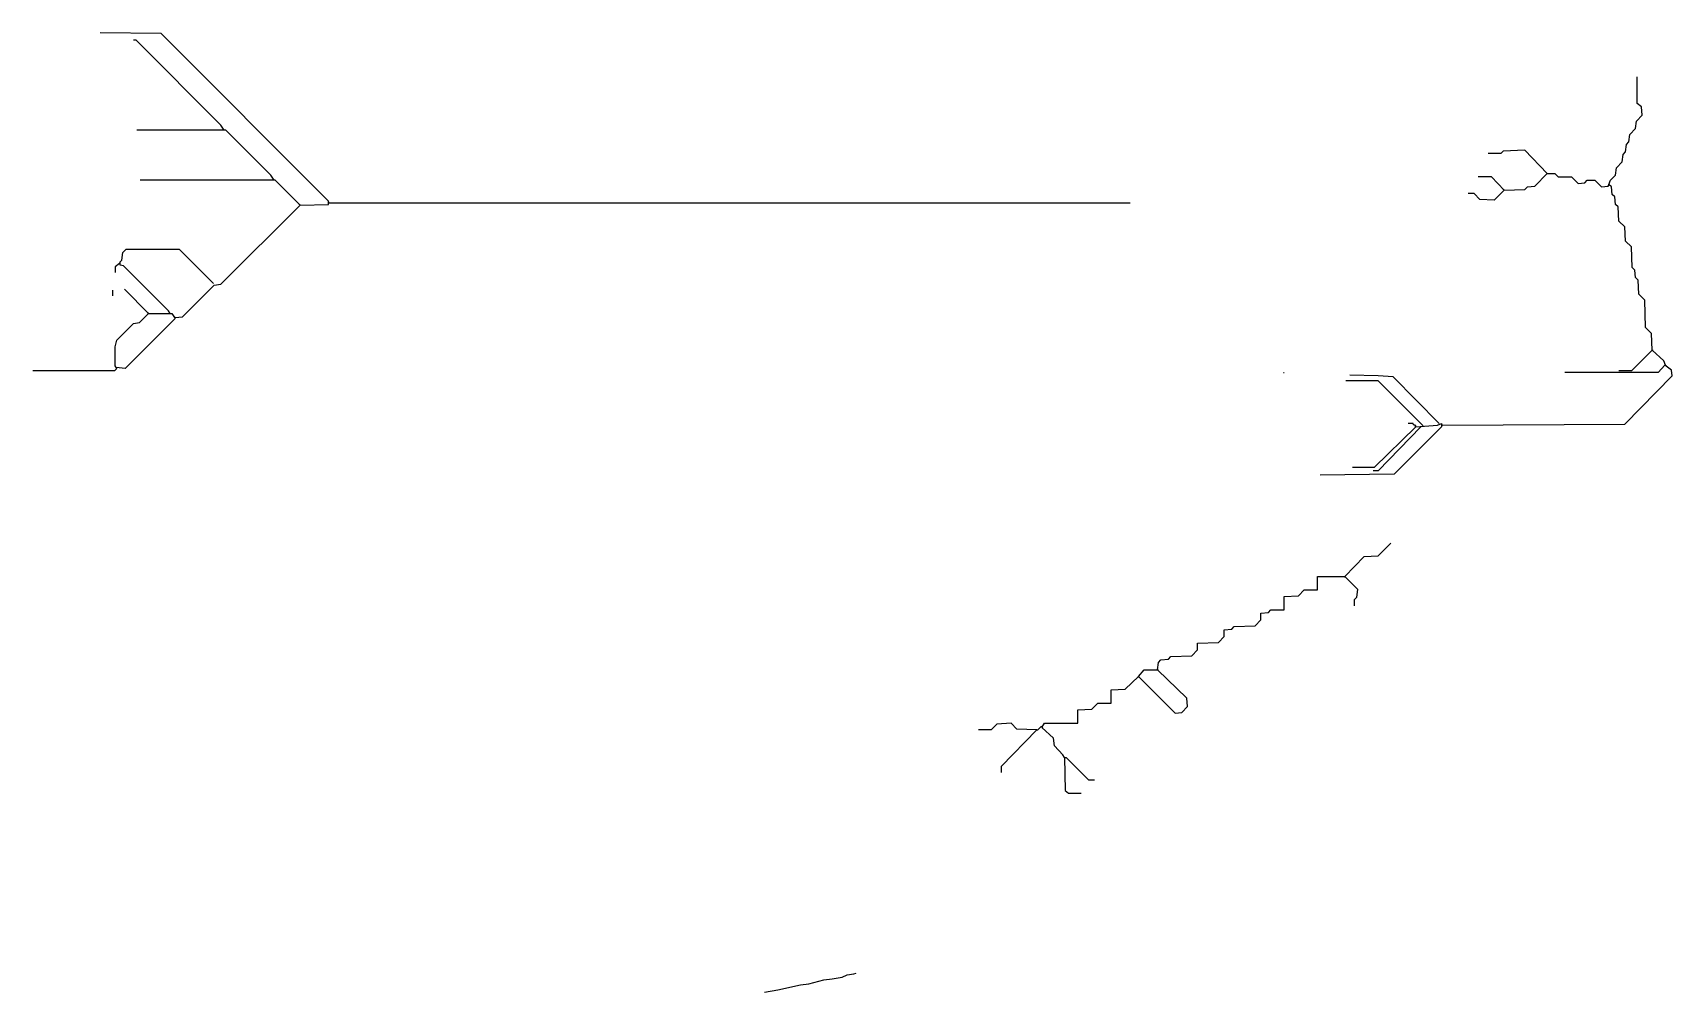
# Model space of a CAD drawing. Extents: x 0.05 to 7.07, y 0.03 to 9.65.
# Drawn here: x 1.46 to 7.07, y 6.37 to 9.65 of the extents above; entities that cross this region are included whole.
import ezdxf

# ---------------------------------------------------------------- set-up
doc = ezdxf.new("R2010")
doc.units = 0

msp = doc.modelspace()

# ---------------------------------------------------------------- linework, layer by layer
at = {"layer": 'PFV', "color": 0}
for points in [[(1.945869, 8.675214, 0), (1.97151, 8.678063, 0), (2.079772, 8.786325, 0), (2.102564, 8.789174, 0), (2.373219, 9.059829, 0), (2.470085, 9.062678, 0), (2.470085, 9.074074, 0), (1.897436, 9.646724, 0), (1.689459, 9.649573, 0)], [(2.11396, 9.316239, 0), (2.102564, 9.333333, 0), (1.811966, 9.623932, 0), (1.803419, 9.623932, 0)], [(7.045584, 8.512821, 0), (7.039886, 8.527066, 0), (7, 8.564103, 0), (6.997151, 8.621083, 0), (6.977208, 8.641026, 0), (6.974359, 8.735043, 0), (6.954416, 8.754986, 0), (6.951567, 8.803419, 0), (6.94302, 8.811966, 0), (6.940171, 8.837607, 0), (6.931624, 8.846154, 0), (6.928775, 8.917379, 0), (6.908832, 8.937322, 0), (6.905983, 8.985755, 0), (6.88604, 9.005698, 0), (6.883191, 9.054131, 0), (6.874644, 9.062678, 0), (6.871795, 9.088319, 0), (6.863248, 9.096866, 0), (6.860399, 9.122507, 0), (6.851852, 9.131054, 0), (6.85755, 9.145299, 0), (6.874644, 9.162393, 0), (6.877493, 9.188034, 0), (6.897436, 9.207977, 0), (6.900285, 9.233618, 0), (6.908832, 9.242165, 0), (6.911681, 9.267806, 0), (6.920228, 9.276353, 0), (6.923077, 9.301994, 0), (6.94302, 9.321937, 0), (6.945869, 9.347578, 0), (6.965812, 9.367521, 0), (6.962963, 9.396011, 0), (6.948718, 9.407407, 0), (6.948718, 9.498575, 0)], [(2.2849, 9.145299, 0), (2.273504, 9.162393, 0), (2.119658, 9.316239, 0), (1.814815, 9.316239, 0)], [(6.641026, 9.168091, 0), (6.564103, 9.247863, 0), (6.490028, 9.245014, 0), (6.481481, 9.236467, 0), (6.438746, 9.236467, 0)], [(2.373219, 9.059829, 0), (2.287749, 9.145299, 0), (1.826211, 9.145299, 0)], [(6.492877, 9.111111, 0), (6.450142, 9.156695, 0), (6.404558, 9.156695, 0)], [(6.492877, 9.111111, 0), (6.564103, 9.11396, 0), (6.57265, 9.122507, 0), (6.598291, 9.125356, 0), (6.641026, 9.168091, 0), (6.666667, 9.168091, 0), (6.678063, 9.156695, 0), (6.723647, 9.156695, 0), (6.746439, 9.133903, 0), (6.769231, 9.136752, 0), (6.777778, 9.145299, 0), (6.803419, 9.145299, 0), (6.826211, 9.122507, 0), (6.849003, 9.125356, 0), (6.851852, 9.128205, 0)], [(6.641026, 9.168091, 0), (6.638177, 9.17094, 0)], [(6.492877, 9.111111, 0), (6.458689, 9.076923, 0), (6.410256, 9.079772, 0), (6.390313, 9.099715, 0), (6.37037, 9.099715, 0)], [(6.492877, 9.111111, 0), (6.490028, 9.11396, 0)], [(2.373219, 9.059829, 0), (2.37037, 9.062678, 0)], [(2.472934, 9.068376, 0), (2.470085, 9.071225, 0)], [(2.472934, 9.068376, 0), (5.213675, 9.068376, 0)], [(1.928775, 8.689459, 0), (1.923077, 8.698006, 0), (1.769231, 8.851852, 0), (1.757835, 8.854701, 0), (1.757835, 8.866097, 0), (1.763533, 8.871795, 0), (1.766382, 8.897436, 0), (1.777778, 8.908832, 0), (1.960114, 8.908832, 0), (2.076923, 8.792023, 0)], [(1.754986, 8.860399, 0), (1.740741, 8.849003, 0), (1.740741, 8.82906, 0)], [(1.732194, 8.749288, 0), (1.732194, 8.769231, 0)], [(1.854701, 8.689459, 0), (1.77208, 8.77208, 0)], [(1.746439, 8.501425, 0), (1.740741, 8.509972, 0), (1.740741, 8.575499, 0), (1.746439, 8.598291, 0), (1.803419, 8.655271, 0), (1.823362, 8.65812, 0), (1.854701, 8.689459, 0), (1.934473, 8.689459, 0), (1.945869, 8.672365, 0), (1.774929, 8.501425, 0), (1.74359, 8.504274, 0)], [(1.854701, 8.689459, 0), (1.851852, 8.692308, 0)], [(1.945869, 8.675214, 0), (1.94302, 8.678063, 0)], [(7, 8.564103, 0), (6.928775, 8.492877, 0), (6.88604, 8.492877, 0)], [(7, 8.564103, 0), (7.002849, 8.564103, 0)], [(1.746439, 8.501425, 0), (1.737892, 8.492877, 0), (1.458689, 8.492877, 0)], [(5.737892, 8.487179, 0), (5.740741, 8.487179, 0)], [(6.270655, 8.31339, 0), (6.11396, 8.472934, 0), (6.062678, 8.475783, 0), (5.965812, 8.478632, 0)], [(6.282051, 8.307692, 0), (6.905983, 8.310541, 0), (7.068376, 8.475783, 0), (7.065527, 8.495726, 0), (7.042735, 8.512821, 0), (7.019943, 8.487179, 0), (6.700855, 8.487179, 0)], [(7.045584, 8.512821, 0), (7.048433, 8.509972, 0)], [(6.216524, 8.304843, 0), (6.062678, 8.458689, 0), (5.951567, 8.458689, 0)], [(6.190883, 8.301994, 0), (6.264957, 8.307692, 0), (6.279202, 8.31339, 0), (6.279202, 8.301994, 0), (6.116809, 8.139601, 0), (5.863248, 8.136752, 0)], [(6.190883, 8.301994, 0), (6.190883, 8.304843, 0), (6.188034, 8.307692, 0), (6.185185, 8.307692, 0), (6.182336, 8.310541, 0), (6.182336, 8.31339, 0), (6.165242, 8.31339, 0)], [(6.190883, 8.301994, 0), (6.188034, 8.304843, 0)], [(6.216524, 8.304843, 0), (6.213675, 8.307692, 0)], [(6.270655, 8.31339, 0), (6.267806, 8.316239, 0)], [(6.282051, 8.307692, 0), (6.279202, 8.310541, 0)], [(6.190883, 8.301994, 0), (6.048433, 8.162393, 0), (5.974359, 8.162393, 0)], [(6.207977, 8.301994, 0), (6.062678, 8.150997, 0), (6.045584, 8.150997, 0)], [(5.948718, 7.789174, 0), (6.014245, 7.85755, 0), (6.062678, 7.860399, 0), (6.105413, 7.903134, 0)], [(4.988604, 7.17094, 0), (4.982906, 7.179487, 0), (4.954416, 7.210826, 0), (4.951567, 7.236467, 0), (4.911681, 7.273504, 0), (4.920228, 7.287749, 0), (5.034188, 7.287749, 0), (5.034188, 7.333333, 0), (5.082621, 7.336182, 0), (5.102564, 7.356125, 0), (5.148148, 7.356125, 0), (5.148148, 7.401709, 0), (5.196581, 7.404558, 0), (5.242165, 7.447293, 0), (5.367521, 7.321937, 0), (5.390313, 7.324786, 0), (5.410256, 7.344729, 0), (5.407407, 7.373219, 0), (5.307692, 7.470085, 0), (5.310541, 7.495726, 0), (5.319088, 7.504274, 0), (5.344729, 7.507123, 0), (5.353276, 7.51567, 0), (5.424501, 7.518519, 0), (5.444444, 7.538462, 0), (5.444444, 7.561254, 0), (5.51567, 7.564103, 0), (5.535613, 7.584046, 0), (5.535613, 7.606838, 0), (5.561254, 7.609687, 0), (5.569801, 7.618234, 0), (5.641026, 7.621083, 0), (5.660969, 7.641026, 0), (5.660969, 7.663818, 0), (5.68661, 7.666667, 0), (5.695157, 7.675214, 0), (5.740741, 7.675214, 0), (5.740741, 7.720798, 0), (5.789174, 7.723647, 0), (5.809117, 7.74359, 0), (5.854701, 7.74359, 0), (5.854701, 7.789174, 0), (5.948718, 7.789174, 0), (5.991453, 7.746439, 0), (5.988604, 7.717949, 0), (5.980057, 7.709402, 0), (5.980057, 7.689459, 0)], [(5.948718, 7.789174, 0), (5.948718, 7.786325, 0)], [(5.242165, 7.447293, 0), (5.262108, 7.470085, 0), (5.307692, 7.470085, 0)], [(5.307692, 7.470085, 0), (5.310541, 7.470085, 0)], [(5.242165, 7.447293, 0), (5.242165, 7.444444, 0)], [(4.894587, 7.264957, 0), (4.826211, 7.267806, 0), (4.806268, 7.287749, 0), (4.757835, 7.2849, 0), (4.737892, 7.264957, 0), (4.695157, 7.264957, 0)], [(4.894587, 7.264957, 0), (4.77208, 7.139601, 0), (4.77208, 7.119658, 0)], [(4.894587, 7.264957, 0), (4.897436, 7.264957, 0), (4.900285, 7.267806, 0), (4.903134, 7.270655, 0), (4.905983, 7.273504, 0), (4.908832, 7.276353, 0), (4.911681, 7.276353, 0)], [(4.911681, 7.276353, 0), (4.91453, 7.273504, 0)], [(4.988604, 7.17094, 0), (4.994302, 7.17094, 0), (5.071225, 7.094017, 0), (5.091168, 7.094017, 0)], [(4.988604, 7.17094, 0), (4.991453, 7.05698, 0), (5.002849, 7.048433, 0), (5.045584, 7.048433, 0)], [(3.962963, 6.367521, 0), (4.008547, 6.376068, 0), (4.08547, 6.393162, 0), (4.11396, 6.396011, 0), (4.165242, 6.410256, 0), (4.193732, 6.413105, 0), (4.22792, 6.418803, 0), (4.245014, 6.42735, 0), (4.267806, 6.430199, 0), (4.276353, 6.433048, 0)]]:
    msp.add_polyline3d(points, dxfattribs=at)

doc.saveas('drawing.dxf')
